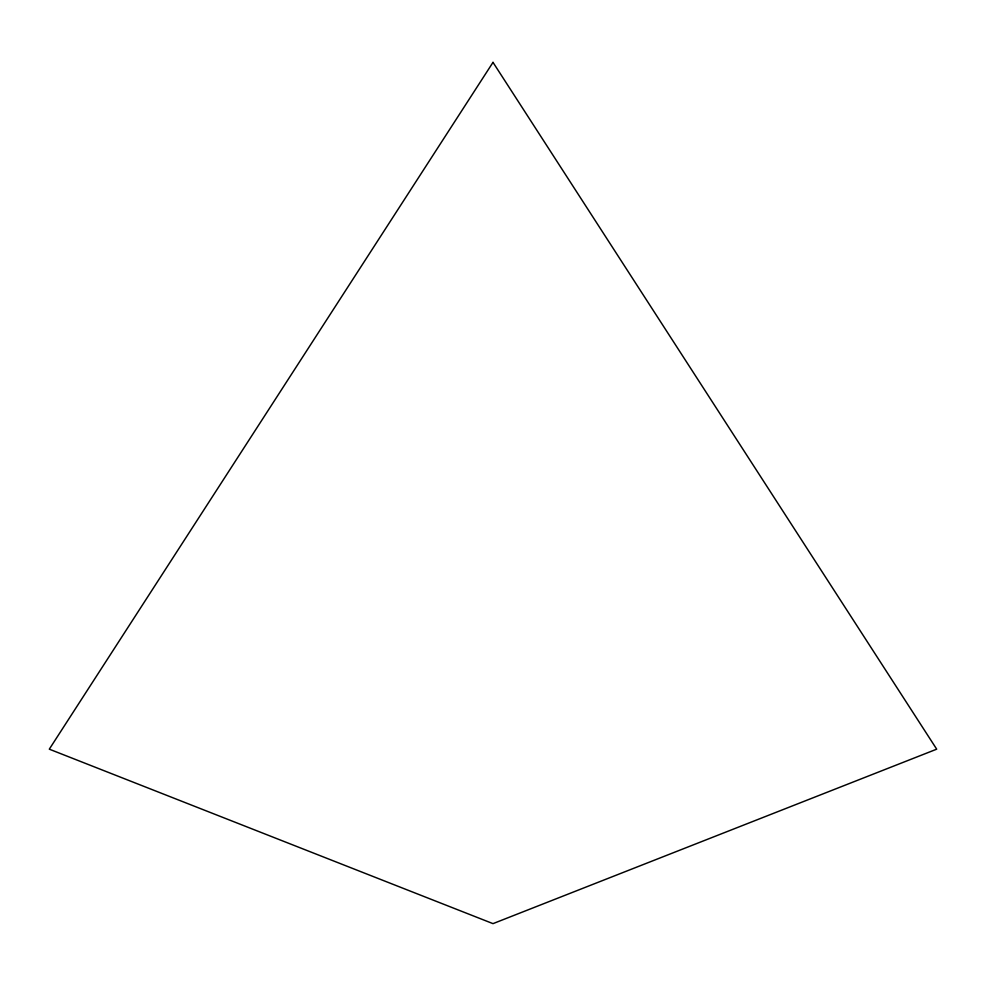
<?xml version="1.0" encoding="UTF-8"?>
<svg xmlns="http://www.w3.org/2000/svg" width="986" height="986" viewBox="0 0 986 986"><rect width="100%" height="100%" fill="white"/><g stroke="black" fill="none" stroke-linecap="round" stroke-linejoin="round"><path stroke-width="1.48" d="M493 62.364L49.3 749.175L493 923.635L936.7 749.175L493 62.364"/></g></svg>
